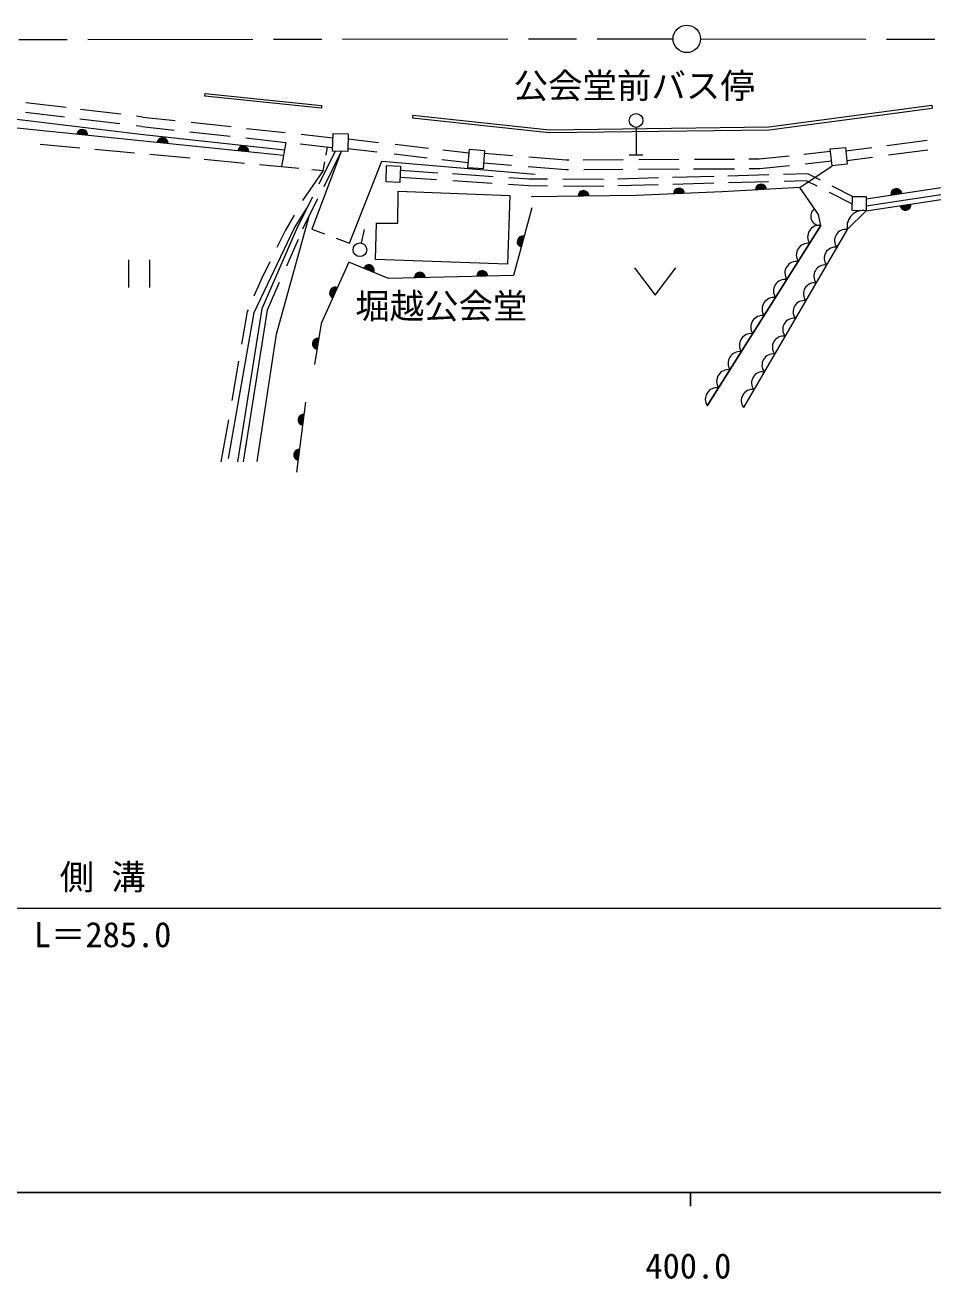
# Model space of a CAD drawing. Units: millimetres, scale not verified. Extents: x 40000 to 680000, y 20000 to 380000.
# Drawn here: x 419682 to 485598, y 198715 to 289756 of the extents above; entities that cross this region are included whole.
import ezdxf
from ezdxf.enums import TextEntityAlignment as Align

# ---------------------------------------------------------------- set-up
doc = ezdxf.new("R2010")
doc.units = ezdxf.units.MM
doc.header["$LTSCALE"] = 1000
doc.linetypes.add('CHAIN', pattern=[18.5, 12, -1.5, 3.5, -1.5])
for name, color, linetype, lineweight in [('M-BGD', 7, 'Continuous', 13), ('M-BMK', 2, 'CHAIN', 13), ('M-BMK-SRVR', 3, 'Continuous', 13), ('M-STR-HTXT', 7, 'Continuous', 13), ('M-STR-STR3', 7, 'Continuous', 13), ('M-TTL-BAND', 7, 'Continuous', 25)]:
    doc.layers.add(name, color=color, linetype=linetype, lineweight=lineweight)
doc.styles.add('ＭＳ ゴシック', font='')
doc.styles.get('ＭＳ ゴシック').set_extended_font_data('MS Gothic')

msp = doc.modelspace()

# ---------------------------------------------------------------- linework, layer by layer
at = {"layer": 'M-BGD'}
for p, q in [((422672, 283760), (419730, 284120)), ((432732, 284589), (432753, 284788)), ((441196, 283720), (432732, 284589)), ((432753, 284788), (441216, 283919)), ((414455, 283475), (428068, 281827)), ((422552, 283069), (419703, 283418)), ((426624, 283276), (423711, 283633)), ((441216, 283919), (441196, 283720)), ((447843, 283220), (447822, 283021)), ((447843, 283220), (457754, 282153)), ((473683, 282357), (485522, 283933)), ((473697, 282157), (485549, 283734)), ((485522, 283933), (485549, 283734)), ((438442, 280277), (415064, 282675)), ((426556, 282580), (423657, 282934)), ((428164, 282383), (427737, 282435)), ((428244, 283078), (427778, 283135)), ((428164, 282383), (430515, 282126)), ((428244, 283078), (430570, 282824)), ((431739, 282696), (434634, 282380)), ((435758, 282257), (438567, 281950)), ((447822, 283021), (457744, 281953)), ((457754, 282153), (473683, 282357)), ((464041, 282331), (464041, 280331)), ((428068, 281827), (438519, 280687)), ((431648, 282002), (434584, 281681)), ((435705, 281559), (438614, 281241)), ((439726, 281824), (442039, 281571)), ((442013, 280605), (442048, 281883)), ((442048, 281883), (443147, 281853)), ((443147, 281853), (443112, 280575)), ((443137, 281492), (445331, 281240)), ((457744, 281953), (473697, 282157)), ((485182, 281385), (482252, 280996)), ((420788, 281109), (423648, 280845)), ((424752, 280743), (427636, 280477)), ((438622, 281240), (438295, 279492)), ((439656, 281127), (441963, 280875)), ((442642, 280588), (440512, 274932)), ((442201, 280600), (441010, 278206)), ((442642, 280588), (441363, 278019)), ((441537, 280306), (441650, 280909)), ((443112, 280575), (442013, 280605)), ((443118, 280790), (445216, 280549)), ((446556, 281100), (448963, 280824)), ((450006, 280704), (451923, 280484)), ((451840, 279394), (451943, 280744)), ((451943, 280744), (453040, 280660)), ((453040, 280660), (452937, 279310)), ((455081, 280257), (453022, 280421)), ((478168, 280569), (476220, 280360)), ((478148, 280766), (479243, 280875)), ((478270, 279541), (478148, 280766)), ((479243, 280875), (479365, 279650)), ((481170, 280852), (479270, 280600)), ((485232, 280685), (482382, 280307)), ((428752, 280373), (431658, 280105)), ((432689, 280010), (435620, 279739)), ((436691, 279640), (438295, 279492)), ((441331, 279203), (441446, 279817)), ((443247, 273928), (445576, 279868)), ((445576, 279868), (456729, 278928)), ((445895, 278369), (445936, 279552)), ((445936, 279552), (446936, 279518)), ((446488, 280403), (448886, 280128)), ((446936, 279518), (446895, 278335)), ((449941, 280007), (451870, 279786)), ((455005, 279560), (452969, 279723)), ((458960, 279946), (456257, 280162)), ((459157, 279947), (458960, 279946)), ((463108, 279966), (460212, 279952)), ((463541, 280331), (464541, 280331)), ((467140, 279985), (464238, 279971)), ((471179, 280004), (468296, 279990)), ((472991, 280013), (472227, 280009)), ((475156, 280245), (472991, 280013)), ((475175, 279543), (473030, 279313)), ((475943, 277959), (478270, 279541)), ((478237, 279872), (476310, 279665)), ((479365, 279650), (478270, 279541)), ((481217, 280152), (479339, 279903)), ((438295, 279492), (439552, 279372)), ((441331, 279203), (439836, 277022)), ((440509, 279281), (441331, 279203)), ((449546, 278521), (446907, 278695)), ((449642, 279015), (446940, 279194)), ((453663, 278749), (450707, 278945)), ((452937, 279310), (451840, 279394)), ((456274, 278576), (454812, 278673)), ((458934, 279246), (456214, 279464)), ((459144, 279247), (458934, 279246)), ((463093, 279266), (460243, 279252)), ((465669, 278655), (462704, 278573)), ((467177, 279285), (464219, 279271)), ((469715, 278768), (466686, 278684)), ((471182, 279304), (468223, 279290)), ((473680, 278878), (470707, 278795)), ((473030, 279313), (472257, 279309)), ((476515, 278957), (474755, 278908)), ((477427, 278491), (476515, 278957)), ((480746, 276641), (494145, 278653)), ((480750, 277147), (493937, 279128)), ((446895, 278335), (445895, 278369)), ((446737, 275380), (446760, 277703)), ((446760, 277703), (454890, 277381)), ((453593, 278253), (450747, 278441)), ((456257, 278076), (454790, 278173)), ((457612, 278068), (456257, 278076)), ((457612, 278569), (456274, 278576)), ((461682, 278545), (458715, 278562)), ((461701, 278045), (458768, 278062)), ((465641, 278154), (462728, 278073)), ((469696, 278267), (466709, 278184)), ((475943, 277959), (470289, 277654)), ((473654, 278377), (470767, 278297)), ((476401, 278453), (474808, 278409)), ((477301, 275991), (475943, 277959)), ((477195, 278048), (476401, 278453)), ((479751, 277305), (478294, 278049)), ((480743, 276279), (494658, 278382)), ((440543, 277269), (439465, 275103)), ((440924, 277136), (439828, 274934)), ((454890, 277381), (454717, 272402)), ((464026, 277377), (456432, 277293)), ((470289, 277654), (464026, 277377)), ((479747, 276746), (478082, 277596)), ((479743, 276286), (479751, 277306)), ((479751, 277306), (480751, 277298)), ((480751, 277298), (480743, 276279)), ((437948, 267304), (440300, 275882)), ((439215, 275951), (438590, 274873)), ((439230, 274996), (440146, 276472)), ((456478, 276478), (455143, 271585)), ((477467, 275215), (477301, 275991)), ((480743, 276279), (479374, 274916)), ((480743, 276279), (479374, 274916)), ((480743, 276279), (479743, 276286)), ((436312, 268884), (439230, 274996)), ((439465, 275103), (436880, 269163)), ((445115, 272724), (445196, 275380)), ((445196, 275380), (446737, 275380)), ((469209, 262106), (477467, 275215)), ((477467, 275215), (469209, 262106)), ((438590, 274873), (437962, 273594)), ((439501, 274182), (438663, 272258)), ((440512, 274932), (441429, 274596)), ((442261, 274290), (443247, 273928)), ((444107, 273934), (444327, 274904)), ((479374, 274916), (471845, 261996)), ((479374, 274916), (471845, 261996)), ((427216, 270710), (427216, 272710)), ((428716, 272710), (428716, 270710)), ((437453, 272558), (436876, 271384)), ((443201, 272543), (441183, 268095)), ((446076, 271345), (443201, 272543)), ((454717, 272402), (445115, 272724)), ((436876, 271384), (436302, 270067)), ((455143, 271585), (446076, 271345)), ((463937, 272140), (465437, 270140)), ((465437, 270140), (466937, 272140)), ((438139, 271053), (437267, 269050)), ((434457, 258293), (436312, 268884)), ((436880, 269163), (435106, 258053)), ((437267, 269050), (435511, 258050)), ((435817, 268954), (435571, 267551)), ((435868, 269071), (435817, 268954)), ((441183, 268095), (440704, 265118)), ((435571, 267551), (435402, 266586)), ((436538, 258074), (437948, 267304)), ((435188, 265364), (434687, 262503)), ((439422, 257284), (440063, 262369)), ((434441, 261097), (433904, 258032))]:
    msp.add_line(p, q, dxfattribs=at)
for centre in [(464041, 282831), (443997, 273441)]:
    msp.add_circle(centre, 500, dxfattribs=at)
for centre, radius, start, end in [((423831, 281776), 400, 354.14297, 174.14297), ((423831, 281776), 400, 354.14297, 174.14297), ((423831, 281776), 350, 354.14297, 174.14297), ((423831, 281776), 300, 354.14297, 174.14297), ((423831, 281776), 250, 354.14297, 174.14297), ((423831, 281776), 200, 354.14297, 174.14297), ((423831, 281776), 150, 354.14297, 174.14297), ((423831, 281776), 100, 354.14297, 174.14297), ((423831, 281776), 50, 354.14297, 174.14297), ((429675, 281176), 400, 354.14297, 174.14297), ((429675, 281176), 400, 354.14297, 174.14297), ((429675, 281176), 350, 354.14297, 174.14297), ((429675, 281176), 300, 354.14297, 174.14297), ((429675, 281176), 250, 354.14297, 174.14297), ((429675, 281176), 200, 354.14297, 174.14297), ((429675, 281176), 150, 354.14297, 174.14297), ((429675, 281176), 100, 354.14297, 174.14297), ((429675, 281176), 50, 354.14297, 174.14297), ((435520, 280577), 400, 354.14297, 174.14297), ((435520, 280577), 400, 354.14297, 174.14297), ((435520, 280577), 350, 354.14297, 174.14297), ((435520, 280577), 300, 354.14297, 174.14297), ((435520, 280577), 250, 354.14297, 174.14297), ((435520, 280577), 200, 354.14297, 174.14297), ((435520, 280577), 150, 354.14297, 174.14297), ((435520, 280577), 100, 354.14297, 174.14297), ((435520, 280577), 50, 354.14297, 174.14297), ((460229, 277335), 400, 0.6273, 180.6273), ((460229, 277335), 400, 0.6273, 180.6273), ((460229, 277335), 350, 0.6273, 180.6273), ((467158, 277515), 400, 2.53356, 182.53356), ((467158, 277515), 400, 2.53356, 182.53356), ((467158, 277515), 350, 2.53356, 182.53356), ((467158, 277515), 300, 2.53356, 182.53356), ((467158, 277515), 250, 2.53356, 182.53356), ((467158, 277515), 200, 2.53356, 182.53356), ((473116, 277806), 400, 3.08649, 183.08649), ((473116, 277806), 400, 3.08649, 183.08649), ((473116, 277806), 350, 3.08649, 183.08649), ((473116, 277806), 300, 3.08649, 183.08649), ((473116, 277806), 250, 3.08649, 183.08649), ((473116, 277806), 200, 3.08649, 183.08649), ((473116, 277806), 150, 3.08649, 183.08649), ((473116, 277806), 100, 3.08649, 183.08649), ((473116, 277806), 50, 3.08649, 183.08649), ((482948, 277477), 400, 8.5397, 188.5397), ((482948, 277477), 400, 8.5397, 188.5397), ((482948, 277477), 350, 8.5397, 188.5397), ((482948, 277477), 300, 8.5397, 188.5397), ((482948, 277477), 250, 8.5397, 188.5397), ((482948, 277477), 200, 8.5397, 188.5397), ((460229, 277335), 300, 0.6273, 180.6273), ((460229, 277335), 250, 0.6273, 180.6273), ((460229, 277335), 200, 0.6273, 180.6273), ((460229, 277335), 150, 0.6273, 180.6273), ((460229, 277335), 100, 0.6273, 180.6273), ((460229, 277335), 50, 0.6273, 180.6273), ((467158, 277515), 150, 2.53356, 182.53356), ((467158, 277515), 100, 2.53356, 182.53356), ((467158, 277515), 50, 2.53356, 182.53356), ((482948, 277477), 150, 8.5397, 188.5397), ((482948, 277477), 100, 8.5397, 188.5397), ((482948, 277477), 50, 8.5397, 188.5397), ((483599, 276711), 400, 188.59587, 8.59587), ((483599, 276711), 400, 188.59587, 8.59587), ((477394, 275881), 670, 125.77573, 276.33584), ((480540, 275114), 1182, 80.11353, 189.61733), ((483599, 276711), 350, 188.59587, 8.59587), ((483599, 276711), 300, 188.59587, 8.59587), ((483599, 276711), 250, 188.59587, 8.59587), ((483599, 276711), 200, 188.59587, 8.59587), ((483599, 276711), 150, 188.59587, 8.59587), ((483599, 276711), 100, 188.59587, 8.59587), ((483599, 276711), 50, 188.59587, 8.59587), ((477351, 274373), 850, 82.10978, 213.46663), ((455811, 274031), 400, 74.74488, 254.74488), ((455811, 274031), 400, 74.74488, 254.74488), ((455811, 274031), 350, 74.74488, 254.74488), ((455811, 274031), 300, 74.74488, 254.74488), ((455811, 274031), 250, 74.74488, 254.74488), ((455811, 274031), 200, 74.74488, 254.74488), ((455811, 274031), 150, 74.74488, 254.74488), ((455811, 274031), 100, 74.74488, 254.74488), ((455811, 274031), 50, 74.74488, 254.74488), ((479265, 274115), 809, 82.2251, 217.30922), ((476525, 273062), 850, 82.10978, 213.46663), ((478512, 272823), 809, 82.2251, 217.30922), ((444639, 271944), 400, 337.38014, 157.38014), ((444639, 271944), 400, 337.38014, 157.38014), ((444639, 271944), 350, 337.38014, 157.38014), ((444639, 271944), 300, 337.38014, 157.38014), ((475699, 271751), 850, 82.10978, 213.46663), ((477759, 271531), 809, 82.2251, 217.30922), ((444639, 271944), 250, 337.38014, 157.38014), ((444639, 271944), 200, 337.38014, 157.38014), ((444639, 271944), 150, 337.38014, 157.38014), ((444639, 271944), 100, 337.38014, 157.38014), ((444639, 271944), 50, 337.38014, 157.38014), ((448343, 271405), 400, 1.51312, 181.51312), ((448343, 271405), 400, 1.51312, 181.51312), ((448343, 271405), 350, 1.51312, 181.51312), ((448343, 271405), 300, 1.51312, 181.51312), ((448343, 271405), 250, 1.51312, 181.51312), ((448343, 271405), 200, 1.51312, 181.51312), ((448343, 271405), 150, 1.51312, 181.51312), ((448343, 271405), 100, 1.51312, 181.51312), ((448343, 271405), 50, 1.51312, 181.51312), ((452877, 271525), 400, 1.51312, 181.51312), ((452877, 271525), 400, 1.51312, 181.51312), ((452877, 271525), 350, 1.51312, 181.51312), ((452877, 271525), 300, 1.51312, 181.51312), ((452877, 271525), 250, 1.51312, 181.51312), ((452877, 271525), 200, 1.51312, 181.51312), ((452877, 271525), 150, 1.51312, 181.51312), ((452877, 271525), 100, 1.51312, 181.51312), ((452877, 271525), 50, 1.51312, 181.51312), ((442192, 270319), 400, 65.58926, 245.58926), ((442192, 270319), 400, 65.58926, 245.58926), ((442192, 270319), 350, 65.58926, 245.58926), ((442192, 270319), 300, 65.58926, 245.58926), ((442192, 270319), 250, 65.58926, 245.58926), ((442192, 270319), 200, 65.58926, 245.58926), ((442192, 270319), 150, 65.58926, 245.58926), ((442192, 270319), 100, 65.58926, 245.58926), ((474873, 270440), 850, 82.10978, 213.46663), ((477006, 270239), 809, 82.2251, 217.30922), ((442192, 270319), 50, 65.58926, 245.58926), ((474047, 269129), 850, 82.10978, 213.46663), ((476253, 268947), 809, 82.2251, 217.30922), ((473221, 267818), 850, 82.10978, 213.46663), ((475500, 267655), 809, 82.2251, 217.30922), ((440943, 266606), 400, 80.85836, 260.85836), ((440943, 266606), 400, 80.85836, 260.85836), ((440943, 266606), 350, 80.85836, 260.85836), ((440943, 266606), 300, 80.85836, 260.85836), ((440943, 266606), 250, 80.85836, 260.85836), ((440943, 266606), 200, 80.85836, 260.85836), ((440943, 266606), 150, 80.85836, 260.85836), ((472395, 266507), 850, 82.10978, 213.46663), ((474747, 266363), 809, 82.2251, 217.30922), ((440943, 266606), 100, 80.85836, 260.85836), ((440943, 266606), 50, 80.85836, 260.85836), ((471570, 265197), 850, 82.10978, 213.46663), ((473994, 265071), 809, 82.2251, 217.30922), ((470744, 263886), 850, 82.10978, 213.46663), ((473241, 263779), 809, 82.2251, 217.30922), ((469918, 262575), 850, 82.10978, 213.46663), ((472488, 262487), 809, 82.2251, 217.30922), ((439903, 261097), 400, 82.81573, 262.81573), ((439903, 261097), 400, 82.81573, 262.81573), ((439903, 261097), 350, 82.81573, 262.81573), ((439903, 261097), 300, 82.81573, 262.81573), ((439903, 261097), 250, 82.81573, 262.81573), ((439903, 261097), 200, 82.81573, 262.81573), ((439903, 261097), 150, 82.81573, 262.81573), ((439903, 261097), 100, 82.81573, 262.81573), ((439903, 261097), 50, 82.81573, 262.81573), ((439583, 258555), 400, 82.81573, 262.81573), ((439583, 258555), 400, 82.81573, 262.81573), ((439583, 258555), 350, 82.81573, 262.81573), ((439583, 258555), 300, 82.81573, 262.81573), ((439583, 258555), 250, 82.81573, 262.81573), ((439583, 258555), 200, 82.81573, 262.81573), ((439583, 258555), 150, 82.81573, 262.81573), ((439583, 258555), 100, 82.81573, 262.81573), ((439583, 258555), 50, 82.81573, 262.81573)]:
    msp.add_arc(centre, radius, start, end, dxfattribs=at)
at = {"layer": 'M-BMK'}
for p, q in [((368727, 288676), (466727, 288755)), ((468727, 288758), (566727, 288591))]:
    msp.add_line(p, q, dxfattribs=at)
at = {"layer": 'M-BMK-SRVR'}
msp.add_circle((467727, 288756), 1000, dxfattribs=at)
at = {"layer": 'M-STR-STR3'}
msp.add_line((567684, 225604), (282961, 225604), dxfattribs=at)
at = {"layer": 'M-TTL-BAND'}
for p, q in [((40000, 205000), (579000, 205000)), ((468000, 205000), (468000, 204000))]:
    msp.add_line(p, q, dxfattribs=at)

# ---------------------------------------------------------------- texts
at = {"layer": 'M-STR-HTXT', "style": 'ＭＳ ゴシック'}
for s, p in [('公会堂前バス停', (455157, 285354)), ('堀越公会堂', (443657, 269354))]:
    msp.add_text(s, height=1833, dxfattribs=at).set_placement(p, align=Align.MIDDLE_LEFT)
at = {"layer": 'M-STR-STR3', "style": 'ＭＳ ゴシック'}
for s, p in [('側 溝', (422197, 227895)), ('L＝285.0', (420322, 223719))]:
    msp.add_text(s, height=1833, dxfattribs=at).set_placement(p, align=Align.MIDDLE_LEFT)
at = {"layer": 'M-TTL-BAND', "style": 'ＭＳ ゴシック'}
msp.add_text('400.0', height=1833, dxfattribs=at).set_placement((467844, 198195), align=Align.BOTTOM_CENTER)

doc.saveas('drawing.dxf')
